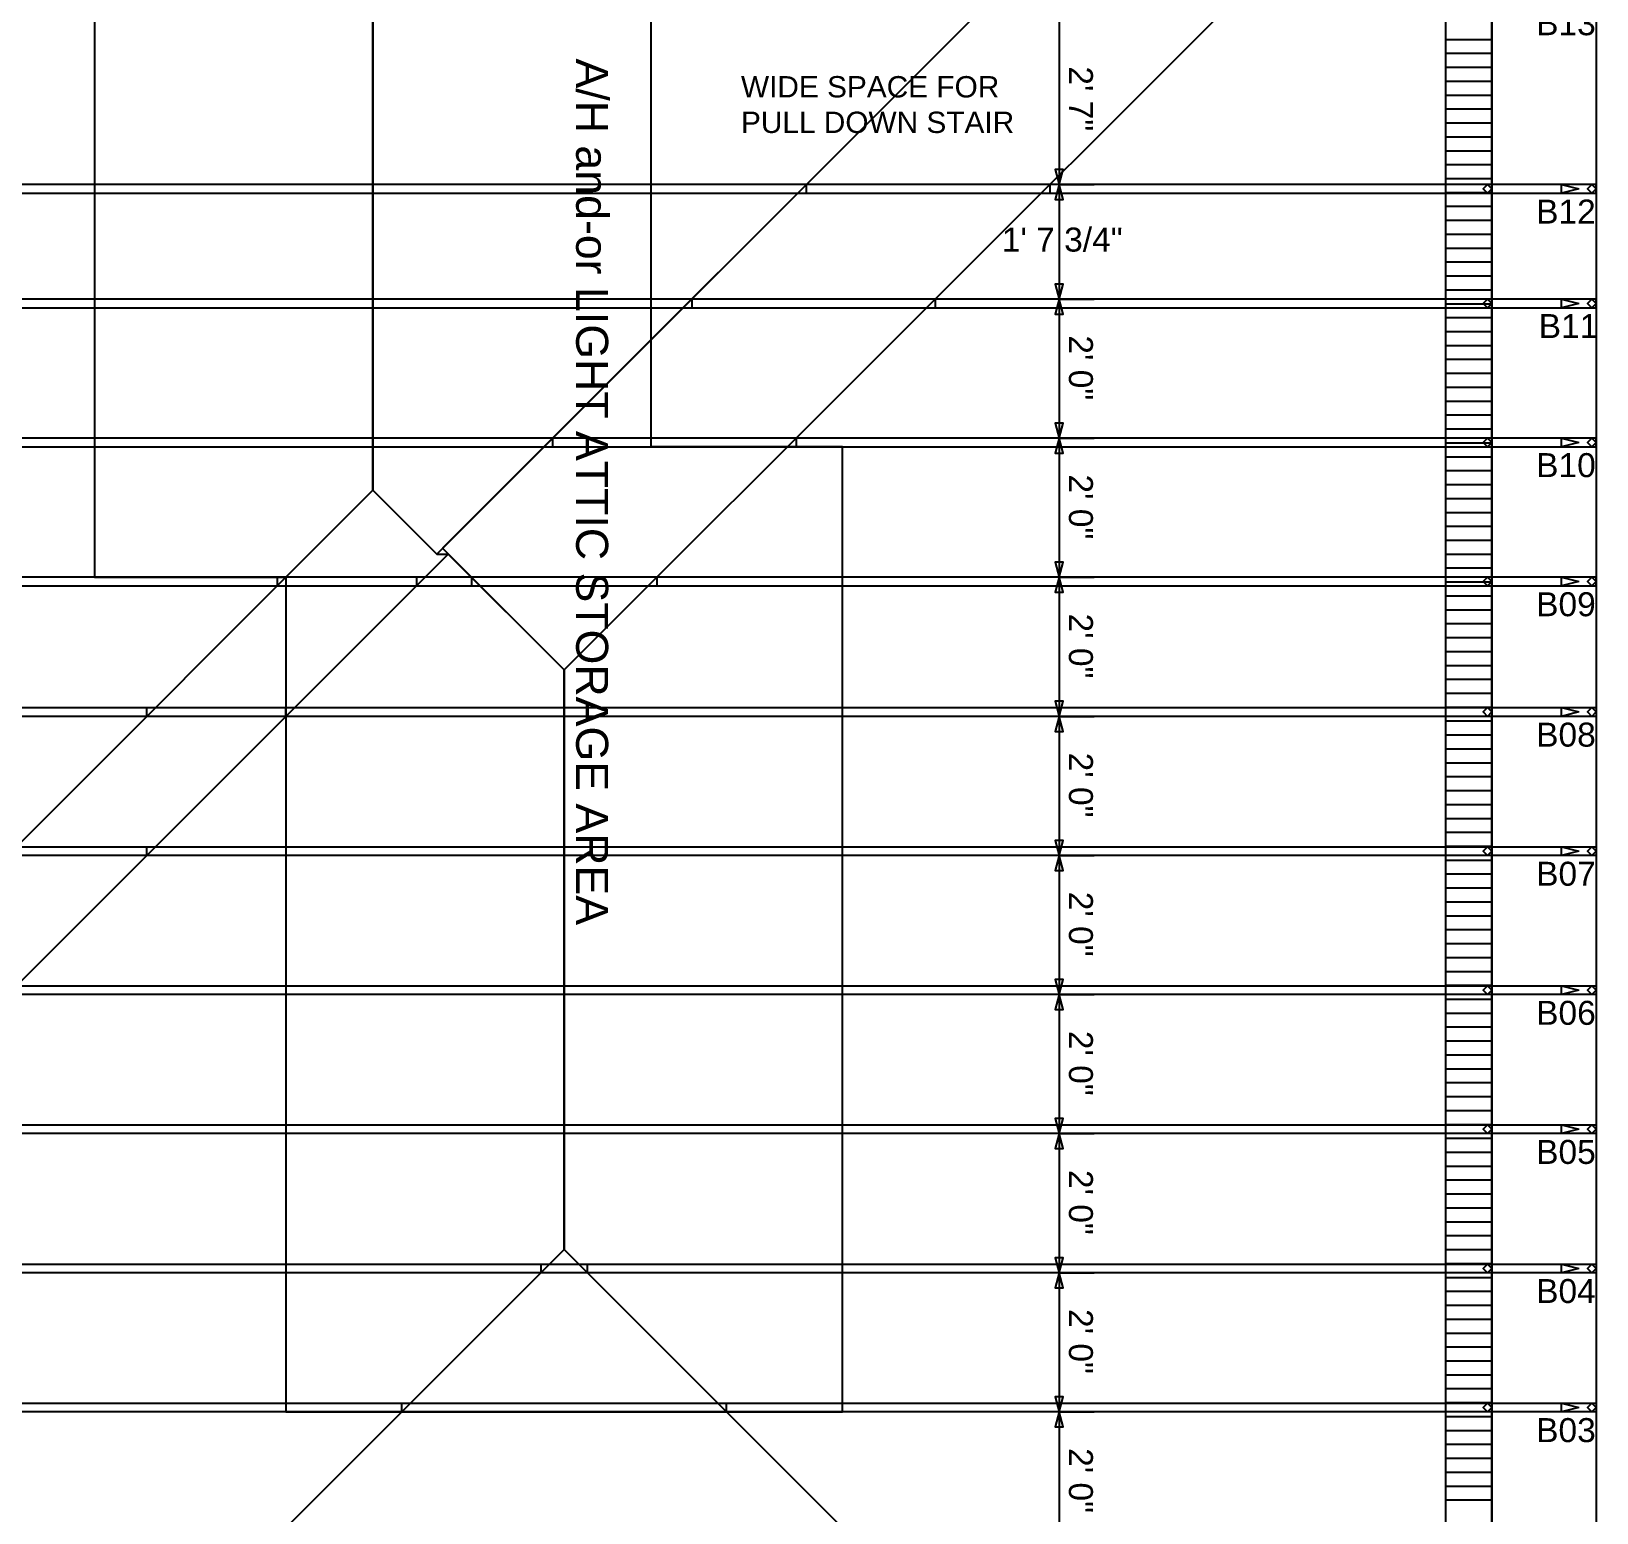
# Model space of a CAD drawing. Header units: inches. Extents: x -25328 to 8149, y -5530 to 4336.
# Drawn here: x 1674.1 to 1944.1, y 2279.7 to 2535.3 of the extents above; entities that cross this region are included whole.
import ezdxf

# ---------------------------------------------------------------- set-up
doc = ezdxf.new("R2010")
doc.units = ezdxf.units.IN
doc.header["$LTSCALE"] = 16
doc.header["$MEASUREMENT"] = 0
doc.layers.get('0').update_dxf_attribs({"linetype": 'CONTINUOUS'})
for name, color, linetype in [('1st_Floor_Labels_Engineering_Mem', 7, 'CONTINUOUS'), ('1st_Floor_Objects_CAD_Objects', 7, 'CONTINUOUS'), ('1st_Floor_Objects_Dimensions', 7, 'CONTINUOUS'), ('1st_Floor_Objects_Planes', 7, 'CONTINUOUS'), ('1st_Floor_Objects_Roof_Framing', 40, 'CONTINUOUS'), ('1st_Floor_Objects_Roof_Truss', 40, 'CONTINUOUS'), ('1st_Floor_Objects_Walls', 7, 'CONTINUOUS')]:
    doc.layers.add(name, color=color, linetype=linetype)
doc.styles.add('ARIAL', font='arial.ttf', dxfattribs={"height": 13.333333})

msp = doc.modelspace()

# ---------------------------------------------------------------- linework, layer by layer
at = {"layer": '1st_Floor_Objects_CAD_Objects', "color": 7}
for p, q in [((1685.05636302, 2609.0864461), (1685.05636302, 2441.0864461)), ((1781.05635157, 2463.5864461), (1781.05635157, 2609.0864461)), ((1814.05661479, 2463.5864461), (1781.05635157, 2463.5864461)), ((1814.05662623, 2297.08643466), (1814.05661479, 2463.5864461)), ((1685.05636302, 2441.0864461), (1718.05661479, 2441.0864461)), ((1718.05661479, 2441.0864461), (1718.05661479, 2297.08642321)), ((1718.05661479, 2297.08642321), (1814.05662623, 2297.08643466))]:
    msp.add_line(p, q, dxfattribs=at)
at = {"layer": '1st_Floor_Objects_Dimensions', "color": 7}
for p, q in [((1851.43749324, 2539.83643847), (1851.43749324, 2508.83645373)), ((1851.43749324, 2508.83645373), (1845.43749324, 2508.83645373)), ((1851.43749324, 2508.83645373), (1845.43749896, 2508.83645373)), ((1851.43749324, 2508.83645373), (1857.43749324, 2508.83645373)), ((1851.43749324, 2508.83645373), (1851.43749324, 2489.0864461)), ((1851.43749324, 2508.83645373), (1857.43749324, 2508.83645373)), ((1851.43749324, 2489.0864461), (1845.43749324, 2489.0864461)), ((1851.43749324, 2489.0864461), (1845.43749896, 2489.0864461)), ((1851.43749324, 2489.0864461), (1857.43749324, 2489.0864461)), ((1851.43749324, 2489.0864461), (1851.43749324, 2465.0864461)), ((1851.43749324, 2489.0864461), (1857.43749324, 2489.0864461)), ((1851.43749324, 2465.0864461), (1845.43749324, 2465.0864461)), ((1851.43749324, 2465.0864461), (1845.43749324, 2465.0864461)), ((1851.43749324, 2465.0864461), (1857.43749324, 2465.0864461)), ((1851.43749324, 2465.0864461), (1851.43749324, 2441.0864461)), ((1851.43749324, 2465.0864461), (1857.43749324, 2465.0864461)), ((1851.43749324, 2441.0864461), (1845.43749324, 2441.0864461)), ((1851.43749324, 2441.0864461), (1845.43749324, 2441.0864461)), ((1851.43749324, 2441.0864461), (1857.43749324, 2441.0864461)), ((1851.43749324, 2441.0864461), (1851.43749324, 2417.0864461)), ((1851.43749324, 2441.0864461), (1857.43749324, 2441.0864461)), ((1851.43749324, 2417.0864461), (1845.43751612, 2417.0864461)), ((1851.43749324, 2417.0864461), (1845.43751612, 2417.0864461)), ((1851.43749324, 2417.0864461), (1857.43749324, 2417.0864461)), ((1851.43749324, 2417.0864461), (1851.43749324, 2393.0864461)), ((1851.43749324, 2417.0864461), (1857.43749324, 2417.0864461)), ((1851.43749324, 2393.0864461), (1845.43751612, 2393.0864461)), ((1851.43749324, 2393.0864461), (1845.43751612, 2393.0864461)), ((1851.43749324, 2393.0864461), (1857.43749324, 2393.0864461)), ((1851.43749324, 2393.0864461), (1851.43749324, 2369.0864461)), ((1851.43749324, 2393.0864461), (1857.43749324, 2393.0864461)), ((1851.43749324, 2369.0864461), (1845.43752185, 2369.0864461)), ((1851.43749324, 2369.0864461), (1845.43752185, 2369.0864461)), ((1851.43749324, 2369.0864461), (1857.43749324, 2369.0864461)), ((1851.43749324, 2369.0864461), (1851.43749324, 2345.08643466)), ((1851.43749324, 2369.0864461), (1857.43749324, 2369.0864461)), ((1851.43749324, 2345.08643466), (1845.43752185, 2345.08643466)), ((1851.43749324, 2345.08643466), (1845.43752185, 2345.08643466)), ((1851.43749324, 2345.08643466), (1857.43749324, 2345.08643466)), ((1851.43749324, 2345.08643466), (1851.43749324, 2321.08643466)), ((1851.43749324, 2345.08643466), (1857.43749324, 2345.08643466)), ((1851.43749324, 2321.08643466), (1845.43752757, 2321.08643466)), ((1851.43749324, 2321.08643466), (1845.43752757, 2321.08643466)), ((1851.43749324, 2321.08643466), (1857.43749324, 2321.08643466)), ((1851.43749324, 2321.08643466), (1851.43749324, 2297.08643466)), ((1851.43749324, 2321.08643466), (1857.43749324, 2321.08643466)), ((1851.43749324, 2297.08643466), (1845.43753329, 2297.08643466)), ((1851.43749324, 2297.08643466), (1845.43753329, 2297.08643466)), ((1851.43749324, 2297.08643466), (1857.43749324, 2297.08643466)), ((1851.43749324, 2297.08643466), (1851.43749324, 2273.08643466)), ((1851.43749324, 2297.08643466), (1857.43749324, 2297.08643466))]:
    msp.add_line(p, q, dxfattribs=at)
for points in [[(1851.43749324, 2508.83645373), (1852.13198939, 2511.42835742), (1850.74299708, 2511.42835742), (1851.43749324, 2508.83645373)], [(1851.43749324, 2508.83645373), (1850.74299708, 2506.24455004), (1852.13198939, 2506.24455004), (1851.43749324, 2508.83645373)], [(1851.43749324, 2489.0864461), (1852.13198939, 2491.67834979), (1850.74299708, 2491.67834979), (1851.43749324, 2489.0864461)], [(1851.43749324, 2489.0864461), (1850.74299708, 2486.49454241), (1852.13198939, 2486.49454241), (1851.43749324, 2489.0864461)], [(1851.43749324, 2465.0864461), (1852.13198939, 2467.67834979), (1850.74299708, 2467.67834979), (1851.43749324, 2465.0864461)], [(1851.43749324, 2465.0864461), (1850.74299708, 2462.49454241), (1852.13198939, 2462.49454241), (1851.43749324, 2465.0864461)], [(1851.43749324, 2441.0864461), (1852.13198939, 2443.67834979), (1850.74299708, 2443.67834979), (1851.43749324, 2441.0864461)], [(1851.43749324, 2441.0864461), (1850.74299708, 2438.49454241), (1852.13198939, 2438.49454241), (1851.43749324, 2441.0864461)], [(1851.43749324, 2417.0864461), (1852.13198939, 2419.67834979), (1850.74299708, 2419.67834979), (1851.43749324, 2417.0864461)], [(1851.43749324, 2417.0864461), (1850.74299708, 2414.49454241), (1852.13198939, 2414.49454241), (1851.43749324, 2417.0864461)], [(1851.43749324, 2393.0864461), (1852.13198939, 2395.67834979), (1850.74299708, 2395.67834979), (1851.43749324, 2393.0864461)], [(1851.43749324, 2393.0864461), (1850.74299708, 2390.49454241), (1852.13198939, 2390.49454241), (1851.43749324, 2393.0864461)], [(1851.43749324, 2369.0864461), (1852.13198939, 2371.67834979), (1850.74299708, 2371.67834979), (1851.43749324, 2369.0864461)], [(1851.43749324, 2369.0864461), (1850.74299708, 2366.49454241), (1852.13198939, 2366.49454241), (1851.43749324, 2369.0864461)], [(1851.43749324, 2345.08643466), (1852.13198939, 2347.67833834), (1850.74299708, 2347.67833834), (1851.43749324, 2345.08643466)], [(1851.43749324, 2345.08643466), (1850.74299708, 2342.49453097), (1852.13198939, 2342.49453097), (1851.43749324, 2345.08643466)], [(1851.43749324, 2321.08643466), (1852.13198939, 2323.67833834), (1850.74299708, 2323.67833834), (1851.43749324, 2321.08643466)], [(1851.43749324, 2321.08643466), (1850.74299708, 2318.49453097), (1852.13198939, 2318.49453097), (1851.43749324, 2321.08643466)], [(1851.43749324, 2297.08643466), (1852.13198939, 2299.67833834), (1850.74299708, 2299.67833834), (1851.43749324, 2297.08643466)], [(1851.43749324, 2297.08643466), (1850.74299708, 2294.49453097), (1852.13198939, 2294.49453097), (1851.43749324, 2297.08643466)]]:
    msp.add_lwpolyline(points, close=True, dxfattribs=at).dxf.unprotected_set("ltscale", 0)
at = {"layer": '1st_Floor_Objects_Planes', "color": 70}
for p, q in [((1733.05663768, 2743.08591204), (1733.05663768, 2456.08559924)), ((1733.05663768, 2456.08562213), (1733.05663768, 2743.08591204)), ((1902.0563449, 2603.08649188), (1744.05605784, 2445.08622485)), ((1902.05631915, 2603.08649188), (1745.05636302, 2446.08655291)), ((1766.05642024, 2425.08648425), (1944.05634776, 2603.0864461)), ((1766.05644313, 2425.08650714), (1944.0563449, 2603.0864461)), ((1944.05634776, 2603.0864461), (1944.05639497, 2147.08646613)), ((1944.05634776, 2603.0864461), (1944.05639211, 2147.08647757)), ((1564.05690471, 2287.08588915), (1733.0565919, 2456.08562213)), ((1733.05663768, 2456.08559924), (1564.05690471, 2287.08592349)), ((1733.0565919, 2456.08562213), (1744.0560464, 2445.08617907)), ((1744.05605784, 2445.08622485), (1733.05663768, 2456.08562213)), ((1746.05669108, 2445.08617907), (1588.05667582, 2287.08591204)), ((1588.05688182, 2287.08607226), (1746.05665675, 2445.08620196)), ((1744.0560464, 2445.08617907), (1746.05669108, 2445.08617907)), ((1745.05636302, 2446.08655291), (1766.05644313, 2425.08650714)), ((1746.05665675, 2445.08620196), (1766.05644313, 2425.08646136)), ((1766.05658046, 2325.08625918), (1766.05642024, 2425.08648425)), ((1766.05644313, 2425.08646136), (1766.05656901, 2325.08629351)), ((1766.05656901, 2325.08629351), (1588.05690471, 2147.08622437)), ((1588.05701915, 2147.08640748), (1766.05654612, 2325.08623629)), ((1766.05654612, 2325.08623629), (1944.05641642, 2147.0864461)), ((1944.05639211, 2147.08647757), (1766.05658046, 2325.08625918))]:
    msp.add_line(p, q, dxfattribs=at)
at = {"layer": '1st_Floor_Objects_Planes', "color": 7}
msp.add_line((1926.05634848, 2585.0864461), (1926.05639354, 2165.08646899), dxfattribs=at)
at = {"layer": '1st_Floor_Objects_Roof_Framing', "color": 7}
for points in [[(1781.05635157, 2609.0864461), (1685.05636302, 2609.0864461), (1685.05636302, 2463.5864461), (1781.05635157, 2463.5864461)], [(1814.05660334, 2441.0864461), (1718.05661479, 2441.0864461), (1718.05661479, 2297.08642321), (1814.05662623, 2297.08643466)]]:
    msp.add_lwpolyline(points, close=True, dxfattribs=at).dxf.unprotected_set("ltscale", 0)
at = {"layer": '1st_Floor_Objects_Roof_Framing', "color": 40}
for points in [[(1926.05635666, 2508.08645373), (1925.3063567, 2508.83645373), (1924.5563567, 2508.08645373), (1925.3063567, 2507.33645373)], [(1941.05635777, 2508.08645373), (1938.05635777, 2507.33645373), (1938.05635777, 2508.83645373)], [(1944.05635777, 2508.08645373), (1943.30635777, 2508.83645373), (1942.55635777, 2508.08645373), (1943.30635777, 2507.33645373)], [(1926.05635878, 2488.3364461), (1925.30635876, 2489.0864461), (1924.55635885, 2488.3364461), (1925.30635876, 2487.5864461)], [(1941.05636063, 2488.3364461), (1938.05636063, 2487.5864461), (1938.05636063, 2489.0864461)], [(1944.05636063, 2488.3364461), (1943.30636063, 2489.0864461), (1942.55636063, 2488.3364461), (1943.30636063, 2487.5864461)], [(1926.05636135, 2464.3364461), (1925.30636135, 2465.0864461), (1924.55636135, 2464.3364461), (1925.30636135, 2463.5864461)], [(1941.05636206, 2464.3364461), (1938.05636206, 2463.5864461), (1938.05636206, 2465.0864461)], [(1944.05636206, 2464.3364461), (1943.30636206, 2465.0864461), (1942.55636206, 2464.3364461), (1943.30636206, 2463.5864461)], [(1926.05636393, 2440.3364461), (1925.30636394, 2441.0864461), (1924.55636385, 2440.3364461), (1925.30636394, 2439.5864461)], [(1941.05636349, 2440.3364461), (1938.05636349, 2439.5864461), (1938.05636349, 2441.0864461)], [(1944.05636349, 2440.3364461), (1943.30636349, 2441.0864461), (1942.55636349, 2440.3364461), (1943.30636349, 2439.5864461)], [(1926.05636641, 2417.8364461), (1925.30636627, 2418.5864461), (1924.55636636, 2417.8364461), (1925.30636645, 2417.0864461)], [(1941.05636636, 2417.8364461), (1938.05636636, 2417.0864461), (1938.05636564, 2418.5864461)], [(1944.05636636, 2417.8364461), (1943.30636636, 2418.5864461), (1942.55636636, 2417.8364461), (1943.30636636, 2417.0864461)], [(1926.05636898, 2393.8364461), (1925.30636886, 2394.5864461), (1924.55636904, 2393.8364461), (1925.30636904, 2393.0864461)], [(1941.05636779, 2393.8364461), (1938.05636779, 2393.0864461), (1938.05636707, 2394.5864461)], [(1944.05636779, 2393.8364461), (1943.30636779, 2394.5864461), (1942.55636779, 2393.8364461), (1943.30636779, 2393.0864461)], [(1926.05637156, 2369.83642321), (1925.30637145, 2370.58642321), (1924.55637154, 2369.83642321), (1925.30637163, 2369.08642321)], [(1941.05637065, 2369.8364461), (1938.05637065, 2369.08642321), (1938.05636993, 2370.58642321)], [(1944.05637065, 2369.83642321), (1943.30637065, 2370.58642321), (1942.55637065, 2369.83642321), (1943.30637065, 2369.08642321)], [(1926.05637413, 2345.8364461), (1925.30637977, 2346.5864461), (1924.55638567, 2345.8364461), (1925.30637995, 2345.0864461)], [(1941.05637351, 2345.8364461), (1938.05637351, 2345.0864461), (1938.05637279, 2346.5864461)], [(1944.05637351, 2345.8364461), (1943.30637923, 2346.5864461), (1942.55638495, 2345.8364461), (1943.30637923, 2345.0864461)], [(1926.05637671, 2321.83643466), (1925.30637664, 2322.58643466), (1924.55637673, 2321.83643466), (1925.30637682, 2321.08643466)], [(1941.0563778, 2321.8364461), (1938.0563778, 2321.08643466), (1938.05637708, 2322.58643466)], [(1944.0563778, 2321.83643466), (1943.3063778, 2322.58643466), (1942.5563778, 2321.83643466), (1943.3063778, 2321.08643466)], [(1926.05637927, 2297.8364461), (1925.30638486, 2298.5864461), (1924.55639067, 2297.8364461), (1925.30638513, 2297.0864461)], [(1941.0563778, 2297.8364461), (1938.05637852, 2297.0864461), (1938.05637852, 2298.5864461)], [(1944.0563778, 2297.8364461), (1943.30638352, 2298.5864461), (1942.55638924, 2297.8364461), (1943.30638495, 2297.0864461)]]:
    msp.add_lwpolyline(points, close=True, dxfattribs=at).dxf.unprotected_set("ltscale", 0)
at = {"layer": '1st_Floor_Objects_Roof_Truss', "color": 40}
for p, q in [((1733.05661479, 2508.83645373), (1733.05661479, 2507.33645373)), ((1733.05661479, 2508.83645373), (1733.05661479, 2507.33645373)), ((1807.80628672, 2508.83645373), (1807.80628672, 2507.33645373)), ((1807.80628672, 2508.83645373), (1807.80628672, 2507.33645373)), ((1849.80639544, 2508.83645373), (1849.80639544, 2507.33645373)), ((1849.80639544, 2508.83645373), (1849.80639544, 2507.33645373)), ((1733.05661479, 2489.0864461), (1733.05661479, 2487.5864461)), ((1733.05661479, 2489.0864461), (1733.05661479, 2487.5864461)), ((1788.05627909, 2489.0864461), (1788.05627909, 2487.5864461)), ((1788.05627909, 2489.0864461), (1788.05627909, 2487.5864461)), ((1830.05638209, 2489.0864461), (1830.05638209, 2487.5864461)), ((1830.05638209, 2489.0864461), (1830.05638209, 2487.5864461)), ((1733.05661479, 2465.0864461), (1733.05661479, 2463.5864461)), ((1733.05661479, 2465.0864461), (1733.05661479, 2463.5864461)), ((1764.05627909, 2465.0864461), (1764.05627909, 2463.5864461)), ((1764.05627909, 2465.0864461), (1764.05627909, 2463.5864461)), ((1806.05638209, 2465.0864461), (1806.05638209, 2463.5864461)), ((1806.05638209, 2465.0864461), (1806.05638209, 2463.5864461)), ((1716.55741587, 2441.0864461), (1716.55741587, 2439.5864461)), ((1716.55741587, 2441.0864461), (1716.55741587, 2439.5864461)), ((1740.55694667, 2441.0864461), (1740.55694667, 2439.5864461)), ((1740.55694667, 2441.0864461), (1740.55694667, 2439.5864461)), ((1750.05642405, 2441.0864461), (1750.05642405, 2439.5864461)), ((1750.05642405, 2441.0864461), (1750.05642405, 2439.5864461)), ((1782.05641642, 2441.0864461), (1782.05641642, 2439.5864461)), ((1782.05641642, 2441.0864461), (1782.05641642, 2439.5864461)), ((1694.0573701, 2417.08642321), (1694.0573701, 2418.58642321)), ((1694.0573701, 2417.08642321), (1694.0573701, 2418.58642321)), ((1718.05695811, 2417.08642321), (1718.05695811, 2418.58642321)), ((1718.05695811, 2417.08642321), (1718.05695811, 2418.58642321)), ((1766.05645457, 2417.08642321), (1766.05645457, 2418.58642321)), ((1766.05645457, 2417.08642321), (1766.05645457, 2418.58642321)), ((1694.05700389, 2393.08642321), (1694.05700389, 2394.58642321)), ((1694.05700389, 2393.08642321), (1694.05700389, 2394.58642321)), ((1766.05647746, 2393.08642321), (1766.05647746, 2394.58642321)), ((1766.05647746, 2393.08642321), (1766.05647746, 2394.58642321)), ((1766.05651179, 2369.08642321), (1766.05651179, 2370.58642321)), ((1766.05651179, 2369.08642321), (1766.05651179, 2370.58642321)), ((1766.05654612, 2345.08642321), (1766.05654612, 2346.58641177)), ((1766.05654612, 2345.08642321), (1766.05654612, 2346.58641177)), ((1762.05675593, 2321.08642321), (1762.05675593, 2322.58642321)), ((1762.05675593, 2321.08642321), (1762.05675593, 2322.58642321)), ((1770.05645076, 2321.08642321), (1770.05645076, 2322.58642321)), ((1770.05645076, 2321.08642321), (1770.05645076, 2322.58642321)), ((1926.0563768, 2321.0864461), (1926.05637662, 2322.5864461)), ((1738.05679026, 2297.08642321), (1738.05679026, 2298.58641177)), ((1738.05679026, 2297.08642321), (1738.05679026, 2298.58641177)), ((1794.05642787, 2297.08642321), (1794.05642787, 2298.58641177)), ((1794.05642787, 2297.08642321), (1794.05642787, 2298.58641177)), ((1926.05637937, 2297.0864461), (1926.05637917, 2298.58643466))]:
    msp.add_line(p, q, dxfattribs=at)
for points in [[(1944.05635777, 2508.83645373), (1564.05690471, 2508.83645373), (1564.05690471, 2508.08645373), (1564.05690471, 2507.33645373), (1944.05635777, 2507.33645373), (1944.05635777, 2508.08645373)], [(1944.05636063, 2489.0864461), (1564.05690471, 2489.0864461), (1564.05690471, 2488.3364461), (1564.05690471, 2487.5864461), (1944.05636063, 2487.5864461), (1944.05636063, 2488.3364461)], [(1944.05636206, 2465.0864461), (1564.05690471, 2465.0864461), (1564.05690471, 2464.3364461), (1564.05690471, 2463.5864461), (1944.05636206, 2463.5864461), (1944.05636206, 2464.3364461)], [(1944.05636349, 2441.0864461), (1564.05690471, 2441.0864461), (1564.05690471, 2440.3364461), (1564.05690471, 2439.5864461), (1944.05636349, 2439.5864461), (1944.05636349, 2440.3364461)], [(1944.05636636, 2417.0864461), (1564.05690471, 2417.08640032), (1564.05690471, 2417.83640032), (1564.05690471, 2418.58640032), (1944.05636636, 2418.5864461), (1944.05636636, 2417.8364461)], [(1944.05636779, 2393.0864461), (1564.05690471, 2393.08640032), (1564.05690471, 2393.83640032), (1564.05690471, 2394.58640032), (1944.05636779, 2394.5864461), (1944.05636779, 2393.8364461)], [(1944.05637065, 2369.0864461), (1564.05690471, 2369.08640032), (1564.05690471, 2369.83640032), (1564.05690471, 2370.58640032), (1944.05637065, 2370.5864461), (1944.05637065, 2369.8364461)], [(1944.05637351, 2345.0864461), (1564.05690471, 2345.08640032), (1564.05690471, 2345.83640032), (1564.05690471, 2346.58640032), (1944.05637351, 2346.5864461), (1944.05637351, 2345.8364461)], [(1944.0563778, 2321.0864461), (1564.05690471, 2321.08640032), (1564.05690471, 2321.83640032), (1564.05690471, 2322.58640032), (1944.0563778, 2322.5864461), (1944.0563778, 2321.8364461)], [(1944.05637923, 2297.0864461), (1606.05685893, 2297.08640032), (1606.05685893, 2297.83640032), (1606.05685893, 2298.58640032), (1944.0563778, 2298.5864461), (1944.0563778, 2297.8364461)]]:
    msp.add_lwpolyline(points, close=True, dxfattribs=at).dxf.unprotected_set("ltscale", 0)
at = {"layer": '1st_Floor_Objects_Walls', "color": 7}
for p, q in [((1918.05635396, 2533.88603716), (1926.0563542, 2533.88603716)), ((1918.05635396, 2531.48602801), (1926.0563542, 2531.48602801)), ((1918.05635396, 2529.08601885), (1926.0563542, 2529.08601885)), ((1918.05635467, 2526.6860097), (1926.0563542, 2526.6860097)), ((1918.05635467, 2524.28600054), (1926.05635563, 2524.28600054)), ((1918.05635467, 2521.88599139), (1926.05635563, 2521.88599139)), ((1918.05635539, 2519.48598223), (1926.05635563, 2519.48598223)), ((1918.05635539, 2517.08597308), (1926.05635634, 2517.08597308)), ((1918.05635539, 2514.68596392), (1926.05635634, 2514.68596392)), ((1918.0563561, 2512.28595477), (1926.05635634, 2512.28595477)), ((1918.0563561, 2509.88594561), (1926.05635706, 2509.88594561)), ((1918.05635682, 2507.48593646), (1926.05635706, 2507.48593646)), ((1918.05635682, 2505.0859273), (1926.05635706, 2505.0859273)), ((1918.05635682, 2502.68591815), (1926.05635706, 2502.68591815)), ((1918.05635753, 2500.28590899), (1926.05635706, 2500.28590899)), ((1918.05635753, 2497.88589984), (1926.05635777, 2497.88589984)), ((1918.05635753, 2495.48589068), (1926.05635777, 2495.48589068)), ((1918.05635825, 2493.08588153), (1926.0563592, 2493.08588153)), ((1918.05635825, 2490.68587237), (1926.0563592, 2490.68587237)), ((1918.05635825, 2488.28586321), (1926.0563592, 2488.28586321)), ((1918.05635897, 2485.88585406), (1926.05635992, 2485.88585406)), ((1918.05635897, 2483.4858449), (1926.05635992, 2483.4858449)), ((1918.05635968, 2481.08583575), (1926.05635992, 2481.08583575)), ((1918.05635968, 2478.68582659), (1926.05635992, 2478.68582659)), ((1918.05635968, 2476.28581744), (1926.05635992, 2476.28581744)), ((1918.0563604, 2473.88580828), (1926.05636063, 2473.88580828)), ((1918.0563604, 2471.48579913), (1926.05636063, 2471.48579913)), ((1918.0563604, 2469.08578997), (1926.05636063, 2469.08578997)), ((1918.05636111, 2466.68578082), (1926.05636135, 2466.68578082)), ((1918.05636111, 2464.28577166), (1926.05636135, 2464.28577166)), ((1918.05636111, 2461.88576251), (1926.05636135, 2461.88576251)), ((1918.05636183, 2459.48575335), (1926.05636206, 2459.48575335)), ((1918.05636183, 2457.0857442), (1926.05636206, 2457.0857442)), ((1918.05636254, 2454.68573504), (1926.05636278, 2454.68573504)), ((1918.05636254, 2452.28572589), (1926.05636278, 2452.28572589)), ((1918.05636254, 2449.88571673), (1926.05636278, 2449.88571673)), ((1918.05636326, 2447.48570757), (1926.05636349, 2447.48570757)), ((1918.05636326, 2445.08569842), (1926.05636349, 2445.08569842)), ((1918.05636326, 2442.68568926), (1926.05636349, 2442.68568926)), ((1918.05636397, 2440.28568011), (1926.05636421, 2440.28568011)), ((1918.05636397, 2437.88567095), (1926.05636421, 2437.88567095)), ((1918.05636397, 2435.4856618), (1926.05636493, 2435.4856618)), ((1918.05636469, 2433.08565264), (1926.05636493, 2433.08565264)), ((1918.05636469, 2430.68564349), (1926.05636493, 2430.68564349)), ((1918.0563654, 2428.28563433), (1926.05636564, 2428.28563433)), ((1918.0563654, 2425.88562518), (1926.05636564, 2425.88562518)), ((1918.0563654, 2423.48561602), (1926.05636564, 2423.48561602)), ((1918.05636612, 2421.08560687), (1926.05636636, 2421.08560687)), ((1918.05636612, 2418.68559771), (1926.05636636, 2418.68559771)), ((1918.05636612, 2416.28558856), (1926.05636707, 2416.28558856)), ((1918.05636683, 2413.8855794), (1926.05636707, 2413.8855794)), ((1918.05636683, 2411.48557025), (1926.05636707, 2411.48557025)), ((1918.05636683, 2409.08556109), (1926.05636779, 2409.08556109)), ((1918.05636755, 2406.68555194), (1926.05636779, 2406.68555194)), ((1918.05636755, 2404.28554278), (1926.0563685, 2404.28554278)), ((1918.05636826, 2401.88553362), (1926.0563685, 2401.88553362)), ((1918.05636826, 2399.48552447), (1926.0563685, 2399.48552447)), ((1918.05636826, 2397.08551531), (1926.0563685, 2397.08551531)), ((1918.05636898, 2394.68550616), (1926.0563685, 2394.68550616)), ((1918.05636898, 2392.285497), (1926.0563685, 2392.285497)), ((1918.05636898, 2389.88548785), (1926.05636993, 2389.88548785)), ((1918.05636969, 2387.48547869), (1926.05636993, 2387.48547869)), ((1918.05636969, 2385.08546954), (1926.05637065, 2385.08546954)), ((1918.05636969, 2382.68546038), (1926.05637065, 2382.68546038)), ((1918.05637041, 2380.28545123), (1926.05637065, 2380.28545123)), ((1918.05637041, 2377.88544207), (1926.05637136, 2377.88544207)), ((1918.05637112, 2375.48543292), (1926.05637136, 2375.48543292)), ((1918.05637112, 2373.08542376), (1926.05637136, 2373.08542376)), ((1918.05637112, 2370.68541461), (1926.05637136, 2370.68541461)), ((1918.05637112, 2368.28540545), (1926.05637136, 2368.28540545)), ((1918.05637184, 2365.8853963), (1926.05637208, 2365.8853963)), ((1918.05637184, 2363.48538714), (1926.05637208, 2363.48538714)), ((1918.05637255, 2361.08537799), (1926.05637208, 2361.08537799)), ((1918.05637255, 2358.68536883), (1926.05637351, 2358.68536883)), ((1918.05637255, 2356.28537112), (1926.05637351, 2356.28537112)), ((1918.05637327, 2353.88537341), (1926.05637351, 2353.88537341)), ((1918.05637327, 2351.4853757), (1926.05637422, 2351.4853757)), ((1918.05637399, 2349.08537799), (1926.05637422, 2349.08537799)), ((1918.05637399, 2346.68538027), (1926.05637422, 2346.68538027)), ((1918.05637399, 2344.28538256), (1926.05637422, 2344.28538256)), ((1918.0563747, 2341.88538485), (1926.05637422, 2341.88538485)), ((1918.0563747, 2339.48538714), (1926.05637494, 2339.48538714)), ((1918.0563747, 2337.08538943), (1926.05637494, 2337.08538943)), ((1918.05637542, 2334.68539172), (1926.05637494, 2334.68539172)), ((1918.05637542, 2332.28539401), (1926.05637565, 2332.28539401)), ((1918.05637542, 2329.8853963), (1926.05637565, 2329.8853963)), ((1918.05637613, 2327.48539858), (1926.05637637, 2327.48539858)), ((1918.05637613, 2325.08540087), (1926.05637637, 2325.08540087)), ((1918.05637613, 2322.68540316), (1926.05637637, 2322.68540316)), ((1918.05637685, 2320.28540545), (1926.05637708, 2320.28540545)), ((1918.05637685, 2317.88540774), (1926.05637708, 2317.88540774)), ((1918.05637685, 2315.48541003), (1926.0563778, 2315.48541003)), ((1918.05637756, 2313.08541232), (1926.0563778, 2313.08541232)), ((1918.05637756, 2310.68541461), (1926.0563778, 2310.68541461)), ((1918.05637828, 2308.2854169), (1926.05637852, 2308.2854169)), ((1918.05637828, 2305.88541918), (1926.05637852, 2305.88541918)), ((1918.05637828, 2303.48542147), (1926.05637852, 2303.48542147)), ((1918.05637899, 2301.08542376), (1926.05637923, 2301.08542376)), ((1918.05637899, 2298.68542605), (1926.05637923, 2298.68542605)), ((1918.05637971, 2296.28542834), (1926.05637995, 2296.28542834)), ((1918.05637971, 2293.88543063), (1926.05637995, 2293.88543063)), ((1918.05637971, 2291.48543292), (1926.05637995, 2291.48543292)), ((1918.05637971, 2289.08543521), (1926.05638066, 2289.08543521)), ((1918.05638042, 2286.68543749), (1926.05638066, 2286.68543749)), ((1918.05638042, 2284.28543978), (1926.05638066, 2284.28543978)), ((1918.05638114, 2281.88544207), (1926.05638138, 2281.88544207))]:
    msp.add_line(p, q, dxfattribs=at)
msp.add_lwpolyline([(1918.05634895, 2577.08620196), (1918.05639258, 2173.08668881), (1926.05639268, 2173.08669024), (1926.05634933, 2577.08620196)], close=True, dxfattribs=at).dxf.unprotected_set("ltscale", 0)
msp.add_lwpolyline([(1918.05634895, 2577.08620196), (1918.05639258, 2173.08668881), (1926.05639268, 2173.08669024), (1926.05634933, 2577.08620196)], close=True, dxfattribs=at).dxf.unprotected_set("ltscale", 0)

# ---------------------------------------------------------------- texts
at = {"color": 7, "attachment_point": 1, "style": 'ARIAL'}
for s, width, height, insert, char_height, rotation in [(['A/H and-or LIGHT ATTIC STORAGE AREA'], 157.3645248413, 5.5200001, (1773.63230601, 2530.59478503), 5.5200001001, 270), (['WIDE SPACE FOR ^M^JPULL DOWN STAIR'], 50.3653793335, 3.68000042, (1796.54251948, 2527.5541585), 3.6800004244, 0.0000025045)]:
    msp.add_mtext_static_columns(s, width=width, gutter_width=1.2, height=height, dxfattribs=dict(at, insert=insert, char_height=char_height, rotation=rotation))
at = {"layer": '1st_Floor_Labels_Engineering_Mem', "color": 7, "char_height": 4.139999986, "attachment_point": 1, "style": 'ARIAL'}
for s, insert, rotation in [('B13', (1933.68968788, 2538.74892932), 0.0000025045), ('B12', (1933.68969074, 2506.24894457), 0.0000025045), ('B11', (1934.13135973, 2486.49893695), 0.0000025045), ('B10', (1933.68969503, 2462.49893695), 0.0000025045), ('B09', (1933.68969646, 2438.49893695), 0.0000025045), ('B08', (1933.68970004, 2415.99893695), 0.0000093347), ('B07', (1933.68970147, 2391.99893695), 0.0000093347), ('B06', (1933.68970433, 2367.99893695), 0.0000093347), ('B05', (1933.68970719, 2343.99894839), 0.0000093347), ('B04', (1933.68971148, 2319.99894839), 0.0000093347), ('B03', (1933.68971291, 2295.99897128), 0.0000093347)]:
    msp.add_mtext(s, dxfattribs=dict(at, insert=insert, rotation=rotation))
at = {"layer": '1st_Floor_Objects_Dimensions', "color": 7, "char_height": 4.139999986, "attachment_point": 1, "style": 'ARIAL'}
for s, insert, rotation in [('2\' 7"', (1857.24582759, 2529.24060565), 270), ('1\' 7 3/4"', (1841.53332415, 2501.41562396), 0.0000025045), ('2\' 0" ', (1857.24582759, 2482.82394152), 270), ('2\' 0" ', (1857.24582759, 2458.82394152), 270), ('2\' 0" ', (1857.24582759, 2434.82394152), 270), ('2\' 0" ', (1857.24582759, 2410.82394152), 270), ('2\' 0" ', (1857.24582759, 2386.82394152), 270), ('2\' 0" ', (1857.24582759, 2362.82394152), 270), ('2\' 0" ', (1857.24582759, 2338.82394152), 270), ('2\' 0" ', (1857.24582759, 2314.82394152), 270), ('2\' 0" ', (1857.24582759, 2290.82394152), 270)]:
    msp.add_mtext(s, dxfattribs=dict(at, insert=insert, rotation=rotation))

doc.saveas('drawing.dxf')
